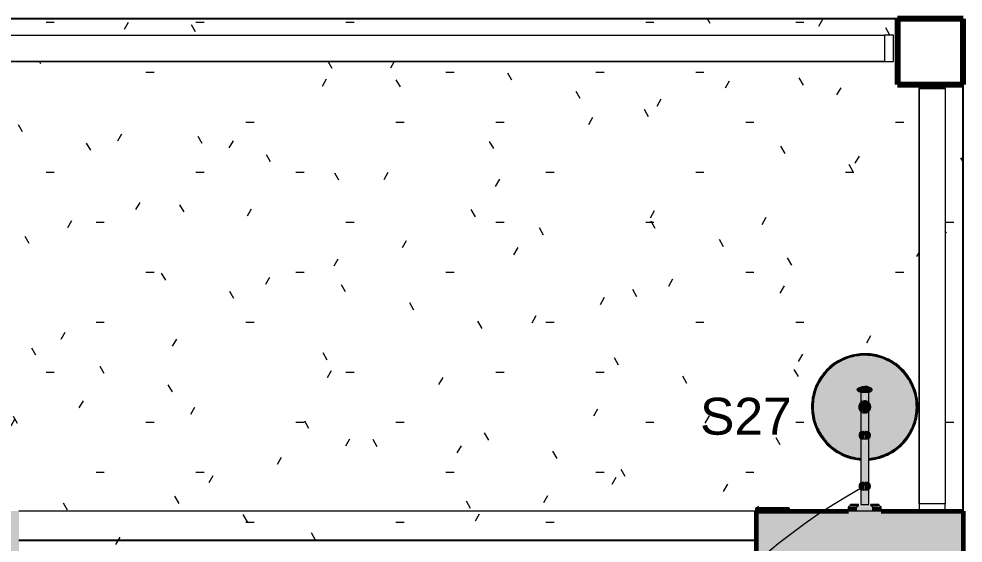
# Model space of a CAD drawing. Header units: millimetres. Extents: x -49742 to -28323, y -43447 to -3800.
# Drawn here: x -31907 to -29028, y -5397 to -3800 of the extents above; entities that cross this region are included whole.
import ezdxf

# ---------------------------------------------------------------- set-up
doc = ezdxf.new("R2010")
doc.units = ezdxf.units.MM
for name, color, linetype, lineweight in [('A-AREA', 32, 'Continuous', 9), ('A-DETL-THIN', 151, 'Continuous', 9), ('A-DOOR', 31, 'Continuous', 9), ('A-FLOR', 192, 'Continuous', 25), ('A-FLOR-PATT', 8, 'Continuous', 25), ('A-WALL', 113, 'Continuous', 25), ('A-WALL-PATT', 111, 'Continuous', 25), ('Balaústres', 7, 'Continuous', 9), ('Corrimãos superiores', 7, 'Continuous', 9), ('E-LITE-EQPM', 33, 'Continuous', 9), ('G-ANNO-TEXT', 231, 'Continuous', 9), ('S-COLS', 52, 'Continuous', 25)]:
    doc.layers.add(name, color=color, linetype=linetype, lineweight=lineweight)
doc.styles.add('Arial_1', font='arial.ttf', dxfattribs={"height": 112.5})

# ---------------------------------------------------------------- blocks, each defined once
blk = doc.blocks.new('Guarda-corpo - 8x8cm-V7-PONTOS ELÉTRICOS MEZANINO')
at = {"layer": 'Balaústres'}
for p, q in [((-40, -12.5), (-40, -40)), ((40, -40), (40, -12.5)), ((-40, -40), (40, -40))]:
    blk.add_line(p, q, dxfattribs=at)
blk = doc.blocks.new('Guarda-corpo - Guarda-corpo-3921231-PONTOS ELÉTRICOS MEZANINO')
at = {"rotation": 89.99999999999982}
blk.add_blockref('Guarda-corpo - 8x8cm-V7-PONTOS ELÉTRICOS MEZANINO', (-2637.1, -3889.7), dxfattribs=at)
blk = doc.blocks.new('Tipo de corrimão superior - Corrimão superior_Interno_-3921427-PONTOS ELÉTRICOS MEZANINO')
at = {"layer": 'Corrimãos superiores'}
for p, q in [((-7019.6, -3849.7), (-2624.6, -3849.7)), ((-2624.6, -3849.7), (-2624.6, -3929.7)), ((-2624.6, -3929.7), (-7019.6, -3929.7))]:
    blk.add_line(p, q, dxfattribs=at)
blk = doc.blocks.new('Tipo de corrimão superior - Corrimão superior_Interno_-V8-PONTOS ELÉTRICOS MEZANINO')
at = {"layer": 'Corrimãos superiores'}
for p, q in [((-7019.6, -3849.7), (-2624.6, -3849.7)), ((-2624.6, -3849.7), (-2624.6, -3929.7)), ((-7019.6, -3929.7), (-2624.6, -3929.7))]:
    blk.add_line(p, q, dxfattribs=at)
blk = doc.blocks.new('Porta inclinada - Porta inclinada Larissa-3958697-PONTOS ELÉTRICOS MEZANINO')
at = {"layer": 'A-DOOR', "lineweight": 25}
for p, q in [((1799, 100), (1899, 100)), ((1799, -60), (1799, 100)), ((1899, 100), (1899, 90))]:
    blk.add_line(p, q, dxfattribs=at)
blk = doc.blocks.new('Pilar de Concreto - 20x20 cm-4229753-PONTOS ELÉTRICOS MEZANINO')
at = {"layer": 'S-COLS', "lineweight": 80}
for p, q in [((100, 100), (-100, 100)), ((-100, 100), (-100, -100)), ((100, -100), (100, 100)), ((-100, -100), (100, -100))]:
    blk.add_line(p, q, dxfattribs=at)
blk = doc.blocks.new('Guarda-corpo - 8x8cm-V13-PONTOS ELÉTRICOS MEZANINO')
at = {"layer": 'Balaústres'}
for p, q in [((-40, 24.9), (-40, 12.5)), ((40, 12.5), (40, 24.9))]:
    blk.add_line(p, q, dxfattribs=at)
blk = doc.blocks.new('Guarda-corpo - 8x8cm-V14-PONTOS ELÉTRICOS MEZANINO')
at = {"layer": 'Balaústres'}
for p, q in [((-40, -12.5), (-40, -35.1)), ((40, -35.1), (40, -12.5))]:
    blk.add_line(p, q, dxfattribs=at)
blk = doc.blocks.new('Guarda-corpo - Guarda-corpo-4630530-PONTOS ELÉTRICOS MEZANINO')
for name, p in [('Guarda-corpo - 8x8cm-V13-PONTOS ELÉTRICOS MEZANINO', (-2479, -4024.5)), ('Guarda-corpo - 8x8cm-V14-PONTOS ELÉTRICOS MEZANINO', (-2479, -5264.5))]:
    blk.add_blockref(name, p)
blk = doc.blocks.new('Tipo de corrimão superior - Corrimão superior_Interno_-4630711-PONTOS ELÉTRICOS MEZANINO')
at = {"layer": 'Corrimãos superiores'}
for p, q in [((-2519, -4012), (-2439, -4012)), ((-2519, -5277), (-2519, -4012)), ((-2439, -4012), (-2439, -5277)), ((-2439, -5277), (-2519, -5277))]:
    blk.add_line(p, q, dxfattribs=at)
blk = doc.blocks.new('Tipo de corrimão superior - Corrimão superior_Interno_-V15-PONTOS ELÉTRICOS MEZANINO')
at = {"layer": 'Corrimãos superiores'}
for p, q in [((-2439, -4012), (-2519, -4012)), ((-2519, -4012), (-2519, -5277)), ((-2439, -4012), (-2439, -5277)), ((-2439, -5277), (-2519, -5277))]:
    blk.add_line(p, q, dxfattribs=at)
blk = doc.blocks.new('Arandela Delta - Ligado-4914615-PONTOS ELÉTRICOS MEZANINO')
at = {"layer": 'E-LITE-EQPM'}
for points in [[(-34.8, 0), (-50, 0), (-50, -12.2), (-24.9, -12.2), (-25.8, 0), (-32.3, 0)], [(-24.9, 0), (-24.9, -12.2), (24.9, -12.2), (24.9, 0), (-15.8, 0)], [(37.5, 0), (24.9, 0), (25.8, -12.2), (50, -12.2), (50, 0), (41.1, 0)], [(-47.2, -12.2), (-50, -12.6), (-44.3, -13)], [(-36.7, -13.5), (-43, -14.4), (-46.3, -14.6), (-44.6, -16.3), (-43.5, -19.1), (-19.3, -18.8), (-20.7, -16.7), (-20.7, -15.8), (-22.6, -14.8), (-23.8, -15.6), (-25.5, -14.1), (-30, -13.5), (-36.6, -13.5)], [(-22.7, -13.5), (-22, -14.2), (-19.9, -16.3), (-18.6, -19.1), (18.9, -19.1), (20.7, -15.2), (22.2, -13.5), (-15.8, -13.5)], [(18.7, -12.2), (22.2, -12.9), (22.2, -12.4)], [(32, -13.5), (25, -14.3), (23.8, -15.6), (21.7, -15.2), (20.7, -16.7), (20.9, -17.1), (19.9, -19.1), (43.5, -19.1), (44.6, -16.3), (45.5, -14.4), (47.8, -13.8), (35.3, -13.5)], [(47.2, -12.2), (44.3, -13), (50, -12.6)], [(-0.8, -64.8), (-11.9, -65.9), (-15, -71.8), (-15.7, -76.1), (-13.7, -83.3), (-11.8, -86), (-2.3, -87.2), (0, -86.5), (-0.7, -64.8)], [(0.8, -64.8), (0, -65.2), (0, -86.5), (1.2, -87.2), (11.8, -86), (15, -80.2), (15.7, -76), (13.7, -68.7), (11.9, -65.9), (2.3, -64.8)], [(-12.2, -156.1), (-26.2, -157.8), (-41.4, -160.9), (-63.3, -168.5), (-72.8, -173.1), (-88.7, -181.9), (-96.7, -187.7), (-116.6, -205.3), (-132.9, -224.9), (-143.6, -242.7), (-151.8, -261), (-157.4, -279.4), (-161.3, -302.7), (-162.2, -317.5), (-160.6, -339.8), (-156.9, -357.7), (-147.1, -385.6), (-143.5, -392.7), (-134.3, -408.1), (-124.5, -421.2), (-114.2, -432.2), (-99.1, -445.3), (-90.1, -452.1), (-64.9, -465.9), (-43.5, -473.4), (-34.8, -475.9), (-15.8, -478.8), (0, -479.7), (0, -476.9), (-24.3, -474.2), (-47.2, -469), (-82.1, -453.7), (-114.1, -428.5), (-138.4, -396.3), (-154.3, -356.4), (-159.4, -317.5), (-152.7, -273.3), (-136, -235.2), (-109.5, -202), (-100, -194.6), (-75.5, -177.8), (-41.1, -163.5), (-15.8, -159.8), (-12.2, -159.4), (-12.2, -156.3)], [(-12.2, -159.4), (-34.8, -162.4), (-43.5, -164.5), (-79.8, -179.6), (-114.1, -206.7), (-138, -237.8), (-154.4, -279.4), (-159.2, -320.7), (-158.8, -326.5), (-152.1, -363.2), (-136, -400.1), (-124.5, -415.2), (-109.6, -432.9), (-100, -440.5), (-75.1, -457.4), (-38.6, -471.8), (0, -476.9), (0, -471.8), (-43.5, -465.5), (-85.7, -445.3), (-116.6, -418.5), (-140.3, -381.6), (-152.7, -339.5), (-152.7, -295.5), (-140.3, -253.4), (-116.6, -216.5), (-83.4, -187.7), (-41.1, -169.1), (-12.2, -165), (-12.2, -159.5)], [(-12.2, -165), (-43.5, -169.5), (-83.4, -187.7), (-116.6, -216.5), (-140.3, -253.4), (-152.7, -295.5), (-152.6, -339.8), (-140.3, -381.6), (-116.6, -418.5), (-83.4, -447.3), (-43.5, -465.5), (0, -471.8), (0, -379.9), (-15, -377.1), (-19.9, -374.1), (-22.2, -367.9), (-19.4, -364.9), (-12.2, -361.6), (-13, -329.8), (-16.2, -325.4), (-17.8, -320.5), (-18.2, -317.2), (-16.6, -310.5), (-14.2, -306.6), (-12.2, -304.7), (-12.2, -240.4), (-15, -235.3), (-15.4, -228.9), (-14.2, -225), (-12.2, -220.6), (-12.2, -167.5)], [(12.2, -156), (12.7, -159.5), (33.3, -162.2), (44.7, -165), (80.6, -180.2), (114, -206.5), (138.4, -238.7), (153.9, -276.3), (159.4, -317.5), (152.7, -361.7), (135.9, -400.1), (120.8, -419.7), (109.6, -432.9), (100, -440.5), (74.3, -457.8), (39.3, -471.8), (18.5, -474.9), (0, -476.9), (0, -479.7), (26.2, -477.2), (41.3, -474.1), (65.6, -465.5), (83.4, -456), (96.5, -447.5), (118.1, -428.5), (120.9, -425.5), (132.8, -410.2), (143.2, -393.2), (152.1, -373.1), (157.4, -355.9), (161.3, -331.9), (162.2, -317.5), (160.9, -296.7), (155.8, -273.9), (148.7, -253.4), (144.2, -243.5), (135.4, -228.5), (125.9, -215.5), (114, -202.7), (98.1, -188.9), (88.5, -181.9), (63.3, -168.5), (46.9, -162.7), (36.5, -159.4), (18.2, -156.4)], [(12.2, -159.4), (12.2, -165), (43.5, -169.5), (83.4, -187.7), (117.1, -217.2), (140.3, -253.4), (152.7, -295.5), (152.6, -339.8), (140.3, -381.6), (116.6, -418.5), (83.4, -447.3), (41.1, -465.9), (0, -471.8), (0, -476.9), (39.3, -471.8), (43.5, -470.5), (80.3, -455.1), (113.9, -428.7), (138.4, -396.2), (154.3, -355.9), (159.4, -317.5), (152.7, -272.7), (148.1, -261.4), (135.8, -234.9), (109.6, -202.1), (100, -194.6), (77.5, -178.6), (41.1, -163.5), (18.5, -160.1), (12.7, -159.5)], [(12.2, -165), (12.2, -221.5), (15, -226.8), (15.4, -233.1), (14.2, -236.9), (12.2, -241.4), (13, -305.2), (16.2, -309.6), (17.8, -314.5), (15.3, -326.7), (12.2, -332.2), (12.8, -361.8), (20.2, -365.8), (22.2, -367.9), (21.8, -370.5), (18.3, -375.7), (9.4, -378.7), (0, -379.9), (0, -471.8), (43.5, -465.5), (85.7, -445.3), (117.1, -417.8), (140.3, -381.6), (152.7, -339.5), (152.7, -295.5), (140.3, -253.4), (116.6, -216.5), (83.4, -187.7), (41.1, -169.1), (18.5, -165.9)], [(-0.8, -219.8), (-11.9, -220.9), (-15, -226.8), (-15.8, -231), (-13.7, -238.3), (-11.8, -241), (-2.3, -242.2), (0, -241.5), (-0.7, -219.8)], [(0.8, -219.8), (0, -220.2), (0, -241.5), (1.2, -242.2), (11.8, -241), (15.2, -234.3), (15.7, -231), (13.7, -223.7), (11.9, -220.9), (2.3, -219.8)], [(0, -300.2), (-12.3, -305.2), (-17.3, -317.5), (-12.3, -329.8), (0, -334.8), (0, -303.7)], [(0, -300.2), (0, -334.8), (12.7, -328.8), (17.3, -317.5), (12.3, -305.2), (3.2, -301.5)], [(12.2, -361.6), (0, -361.6), (0, -379.9), (15, -377.1), (19.8, -374.4), (22.2, -367.9), (17.4, -363.9), (12.8, -361.8)]]:
    blk.add_hatch(color=133, dxfattribs=at).paths.add_polyline_path(points)
h = blk.add_hatch(color=133, dxfattribs=at)
h.paths.add_polyline_path([(-8.6, -20), (-12.2, -20), (-11.7, -65.9), (-2.6, -64.8), (0, -64.8), (0, -20)])
h.paths.add_polyline_path([(-12.2, -85.4), (-11.9, -220.9), (-2.6, -219.8), (0, -219.8), (0, -86.5), (-2.6, -87.1), (-11.8, -86), (-12.2, -85.5)])
h.paths.add_polyline_path([(-12.2, -240.4), (-11.9, -304.7), (-9.3, -302.1), (-5, -300.2), (0, -299.3), (0, -241.5), (-2.6, -242.1), (-11.8, -241), (-12.2, -240.5)])
h.paths.add_polyline_path([(-12.2, -330.6), (-12.2, -361.6), (0, -361.6), (-0.7, -335.6), (-6.3, -334.4), (-12.2, -330.6)])
h = blk.add_hatch(color=133, dxfattribs=at)
h.paths.add_polyline_path([(8.6, -20), (0, -20), (0.8, -64.8), (11.9, -65.9), (12.2, -65.3), (12.2, -20)])
h.paths.add_polyline_path([(12.2, -85.3), (11.8, -86), (2.9, -87.1), (0, -87.1), (0.8, -219.8), (11.9, -220.9), (12.2, -220.3), (12.2, -85.9)])
h.paths.add_polyline_path([(12.2, -240.3), (11, -241.2), (2.9, -242.1), (0, -242.1), (0, -299.3), (7.1, -301), (12.2, -302.8), (12.2, -240.9)])
h.paths.add_polyline_path([(12.2, -330.7), (8.6, -333.2), (3.2, -335.2), (0, -335.7), (0, -361.6), (12.2, -361.6), (12.2, -331.1)])
h = blk.add_hatch(color=133, dxfattribs=at)
h.paths.add_polyline_path([(-12.3, -305.2), (-14.2, -306.6), (-17.7, -313.5), (-17.3, -316.1), (-14.8, -311.4), (-13.5, -308.3)])
h.paths.add_polyline_path([(0, -299.3), (-6.3, -300.6), (-10.6, -302.8), (-10.9, -304.7), (0, -300.2)])
h.paths.add_polyline_path([(-17.3, -317.5), (-17.3, -322.3), (-14, -328.7), (-9.1, -333), (-5.5, -334.8), (0, -334.8), (-12.6, -328.9), (-16.2, -320.4)])
h = blk.add_hatch(color=133, dxfattribs=at)
h.paths.add_polyline_path([(0, -299.3), (0, -300.2), (12.7, -306.2), (17.3, -317.5), (17.3, -312.7), (14, -306.3), (9.1, -302), (3.2, -299.8)])
h.paths.add_polyline_path([(17.3, -317.5), (12.7, -329.7), (13.8, -328.9), (17.2, -322.5), (18.2, -317.8)])
h.paths.add_polyline_path([(13.4, -329.6), (0, -334.8), (0, -335.7), (5.9, -334.6), (12.7, -330.3), (13.2, -329.8)])
h = blk.add_hatch(color=133, dxfattribs=at)
h.paths.add_polyline_path([(-9.5, -361.6), (-12.8, -362.2), (-20.6, -366.2), (-22.2, -367.9), (-22.3, -369.5), (-19.9, -374.1), (-18.9, -375.5), (-9.4, -378.7), (0, -379.9), (0, -361.6), (-8.6, -361.6)])
h.paths.add_polyline_path([(-19.4, -364.9), (-19.8, -366.2), (-19.4, -364.9)])
for p, q in [((-50, 0), (-24.9, 0)), ((-50, 0), (-50, -12.2)), ((-24.9, 0), (24.9, 0)), ((-24.9, 0), (-24.9, -12.2)), ((-12.2, -20), (-12.2, -304.7)), ((0, -20), (-12.2, -20)), ((12.2, -20), (0, -20)), ((12.2, -304.4), (12.2, -20)), ((24.9, 0), (50, 0)), ((24.9, 0), (24.9, -12.2)), ((50, 0), (50, -12.2)), ((2.9, -64.8), (3.2, -64.8)), ((-1, -87.2), (-2.9, -87.2)), ((41.2, -163.6), (41.1, -163.5)), ((2.9, -219.8), (3.2, -219.8)), ((-1, -242.2), (-2.9, -242.2)), ((-12.2, -331.1), (-12.2, -361.6)), ((12.2, -361.6), (12.2, -331.1)), ((-12.2, -361.6), (0, -361.6)), ((0, -361.6), (12.2, -361.6)), ((41.1, -471.5), (41.2, -471.4))]:
    blk.add_line(p, q, dxfattribs=at)
at = {"layer": 'E-LITE-EQPM', "flags": 128}
for points in [[(-42.5, -20), (-41.2, -20), (-40, -20), (-38.8, -20), (-37.5, -20), (-36.3, -20), (-35.2, -20), (-34, -20), (-32.9, -20), (-31.8, -20), (-30.7, -20), (-29.7, -20), (-28.7, -20), (-27.7, -20), (-26.8, -20), (-25.9, -20), (-25, -20), (-24.2, -20), (-23.4, -20), (-22.7, -20), (-22, -20), (-21.4, -20), (-20.8, -20), (-20.2, -20), (-19.7, -20), (-19.3, -20), (-18.8, -20), (-18.5, -20), (-18.2, -20), (-18.1, -20)], [(-18.1, -20), (-18.4, -20), (-18.8, -20), (-19.1, -20), (-19.6, -20), (-20.1, -20), (-20.6, -20), (-21.2, -20), (-21.9, -20), (-22.5, -20), (-23.3, -20), (-24, -20), (-24.8, -20), (-25.7, -20), (-26.6, -20), (-27.5, -20), (-28.5, -20), (-29.5, -20), (-30.5, -20), (-31.5, -20), (-32.6, -20), (-33.7, -20), (-34.9, -20), (-36.1, -20), (-37.2, -20), (-38.5, -20), (-39.7, -20), (-40.9, -20), (-42.2, -20), (-42.5, -20)], [(18.1, -20), (18.4, -20), (18.8, -20), (19.1, -20), (19.6, -20), (20.1, -20), (20.6, -20), (21.2, -20), (21.9, -20), (22.5, -20), (23.3, -20), (24, -20), (24.8, -20), (25.7, -20), (26.6, -20), (27.5, -20), (28.5, -20), (29.5, -20), (30.5, -20), (31.5, -20), (32.6, -20), (33.7, -20), (34.9, -20), (36.1, -20), (37.2, -20), (38.5, -20), (39.7, -20), (40.9, -20), (42.2, -20), (42.5, -20)], [(42.5, -20), (41.2, -20), (40, -20), (38.8, -20), (37.5, -20), (36.3, -20), (35.2, -20), (34, -20), (32.9, -20), (31.8, -20), (30.7, -20), (29.7, -20), (28.7, -20), (27.7, -20), (26.8, -20), (25.9, -20), (25, -20), (24.2, -20), (23.4, -20), (22.7, -20), (22, -20), (21.4, -20), (20.8, -20), (20.2, -20), (19.7, -20), (19.3, -20), (18.8, -20), (18.5, -20), (18.2, -20), (18.1, -20)], [(-13.5, -85.1), (-13.9, -84.5), (-14.2, -83.9), (-14.5, -83.3), (-14.8, -82.7), (-15.1, -82.1), (-15.3, -81.5), (-15.5, -80.8), (-15.7, -80.2), (-15.9, -79.5), (-16, -78.8), (-16.1, -78.2), (-16.2, -77.5), (-16.2, -76.8), (-16.2, -76.1), (-16.2, -75.4), (-16.2, -74.8), (-16.1, -74.1), (-16.1, -73.4), (-15.9, -72.7), (-15.8, -72.1), (-15.6, -71.4), (-15.4, -70.8), (-15.2, -70.1), (-15, -69.5), (-14.7, -68.9), (-14.4, -68.2), (-14.1, -67.6), (-13.8, -67.1), (-13.6, -66.8)], [(0, -64.7), (-4.7, -64.9), (-8.8, -65.3), (-11.9, -65.9), (-13.5, -66.7), (-13.5, -67.5)], [(13.5, -67.5), (13.5, -66.7), (11.9, -65.9), (8.8, -65.3), (4.7, -64.9), (0, -64.7)], [(13.6, -66.8), (14, -67.4), (14.3, -68), (14.6, -68.6), (14.9, -69.3), (15.1, -69.9), (15.4, -70.5), (15.6, -71.2), (15.7, -71.8), (15.9, -72.5), (16, -73.2), (16.1, -73.8), (16.2, -74.5), (16.2, -75.2), (16.2, -75.9), (16.2, -76.6), (16.2, -77.2), (16.1, -77.9), (16, -78.6), (15.9, -79.3), (15.8, -79.9), (15.6, -80.6), (15.4, -81.2), (15.2, -81.9), (14.9, -82.5), (14.6, -83.1), (14.3, -83.7), (14, -84.3), (13.7, -84.9), (13.5, -85.1)], [(3.2, -87.1), (2.9, -87.2), (1, -87.2)], [(-13, -155.8), (-19.4, -156.4), (-25.8, -157.3), (-32.2, -158.5), (-38.6, -159.9), (-44.8, -161.6), (-51, -163.5), (-57.2, -165.7), (-63.2, -168.1), (-69.1, -170.7), (-74.9, -173.6), (-80.6, -176.7), (-86.2, -180), (-91.6, -183.6), (-96.9, -187.4), (-102, -191.4), (-107, -195.5), (-111.8, -199.9), (-116.4, -204.5), (-120.8, -209.2), (-125, -214.1), (-129.1, -219.2), (-132.9, -224.5), (-136.5, -229.8), (-139.9, -235.4), (-143.1, -241), (-146, -246.8), (-148.7, -252.7), (-151.2, -258.7), (-153.4, -264.8), (-155.4, -271), (-157.2, -277.2), (-158.6, -283.6), (-159.9, -289.9), (-160.8, -296.3), (-161.6, -302.8), (-162, -309.3), (-162.2, -315.7), (-162.2, -322.2), (-161.8, -328.7), (-161.3, -335.2), (-160.4, -341.6), (-159.3, -348), (-158, -354.4), (-156.4, -360.6), (-154.5, -366.9), (-152.4, -373), (-150.1, -379.1), (-147.5, -385), (-144.7, -390.9), (-141.7, -396.6), (-138.4, -402.2), (-134.9, -407.7), (-131.2, -413), (-127.2, -418.1), (-123.1, -423.2), (-118.8, -428), (-114.3, -432.7), (-109.6, -437.1), (-104.7, -441.4), (-99.7, -445.5), (-94.5, -449.4), (-89.1, -453.1), (-83.6, -456.5), (-78, -459.7), (-72.3, -462.8), (-66.4, -465.5), (-60.4, -468.1), (-54.3, -470.4), (-48.2, -472.4), (-42, -474.2), (-35.7, -475.8), (-29.3, -477.1), (-22.9, -478.1), (-16.5, -478.9), (-10, -479.4), (-3.5, -479.7), (0, -479.7)], [(-12.7, -158.6), (-19.1, -159.3), (-25.4, -160.2), (-31.7, -161.3), (-37.9, -162.7), (-44, -164.3), (-50.1, -166.2), (-56.1, -168.3), (-62.1, -170.7), (-67.9, -173.3), (-73.6, -176.1), (-79.2, -179.2), (-84.7, -182.5), (-90, -186), (-95.2, -189.7), (-100.2, -193.6), (-105.1, -197.7), (-109.8, -202), (-114.3, -206.5), (-118.7, -211.1), (-122.8, -216), (-126.8, -220.9), (-130.6, -226.1), (-134.1, -231.4), (-137.4, -236.8), (-140.6, -242.4), (-143.5, -248.1), (-146.1, -253.9), (-148.5, -259.7), (-150.7, -265.7), (-152.7, -271.8), (-154.4, -277.9), (-155.8, -284.2), (-157.1, -290.4), (-158, -296.7), (-158.7, -303), (-159.2, -309.4), (-159.4, -315.8), (-159.3, -322.2), (-159, -328.5), (-158.4, -334.9), (-157.6, -341.2), (-156.5, -347.5), (-155.2, -353.7), (-153.6, -359.9), (-151.8, -366), (-149.8, -372), (-147.5, -378), (-144.9, -383.8), (-142.2, -389.6), (-139.2, -395.2), (-135.9, -400.7), (-132.5, -406.1), (-128.9, -411.3), (-125, -416.4), (-120.9, -421.3), (-116.7, -426), (-112.3, -430.6), (-107.7, -435), (-102.9, -439.2), (-97.9, -443.3), (-92.8, -447.1), (-87.6, -450.7), (-82.2, -454.1), (-76.6, -457.2), (-71, -460.2), (-65.2, -462.9), (-59.4, -465.4), (-53.4, -467.7), (-47.3, -469.7), (-41.2, -471.5), (-35, -473), (-28.8, -474.3), (-22.5, -475.3), (-16.2, -476.1), (-9.8, -476.6), (-3.4, -476.8), (0, -476.9)], [(-12.6, -160.6), (-18.8, -161.3), (-25.1, -162.1), (-31.3, -163.3), (-37.4, -164.6), (-43.5, -166.3), (-49.5, -168.1), (-55.4, -170.2), (-61.3, -172.5), (-67, -175.1), (-72.7, -177.9), (-78.2, -180.9), (-83.6, -184.2), (-88.9, -187.6), (-94, -191.3), (-99, -195.1), (-103.8, -199.2), (-108.4, -203.4), (-112.9, -207.9), (-117.2, -212.5), (-121.3, -217.2), (-125.2, -222.2), (-128.9, -227.2), (-132.4, -232.5), (-135.7, -237.8), (-138.8, -243.3), (-141.7, -248.9), (-144.3, -254.7), (-146.7, -260.5), (-148.8, -266.4), (-150.8, -272.4), (-152.5, -278.4), (-153.9, -284.6), (-155.1, -290.8), (-156, -297), (-156.7, -303.2), (-157.2, -309.5), (-157.4, -315.8), (-157.3, -322.1), (-157, -328.4), (-156.4, -334.7), (-155.6, -340.9), (-154.6, -347.1), (-153.3, -353.3), (-151.7, -359.4), (-149.9, -365.4), (-147.9, -371.3), (-145.6, -377.2), (-143.1, -383), (-140.4, -388.7), (-137.4, -394.2), (-134.2, -399.7), (-130.8, -405), (-127.2, -410.1), (-123.4, -415.1), (-119.4, -420), (-115.2, -424.7), (-110.9, -429.2), (-106.3, -433.5), (-101.6, -437.7), (-96.7, -441.7), (-91.6, -445.4), (-86.5, -449), (-81.1, -452.4), (-75.7, -455.5), (-70.1, -458.4), (-64.4, -461.1), (-58.6, -463.6), (-52.7, -465.8), (-46.7, -467.8), (-40.7, -469.5), (-34.6, -471), (-28.4, -472.3), (-22.2, -473.3), (-16, -474.1), (-9.7, -474.6), (-3.4, -474.8), (0, -474.9)], [(0, -479.7), (6.5, -479.6), (13, -479.2), (19.4, -478.6), (25.8, -477.7), (32.2, -476.5), (38.6, -475.1), (44.8, -473.4), (51, -471.5), (57.2, -469.3), (63.2, -466.9), (69.1, -464.3), (74.9, -461.4), (80.6, -458.3), (86.2, -455), (91.6, -451.4), (96.9, -447.6), (102, -443.6), (107, -439.5), (111.8, -435.1), (116.4, -430.5), (120.8, -425.8), (125, -420.9), (129.1, -415.8), (132.9, -410.5), (136.5, -405.2), (139.9, -399.6), (143.1, -394), (146, -388.2), (148.7, -382.3), (151.2, -376.3), (153.4, -370.2), (155.4, -364), (157.2, -357.8), (158.6, -351.4), (159.9, -345.1), (160.8, -338.7), (161.6, -332.2), (162, -325.7), (162.2, -319.3), (162.2, -312.8), (161.8, -306.3), (161.3, -299.8), (160.4, -293.4), (159.3, -287), (158, -280.6), (156.4, -274.4), (154.5, -268.1), (152.4, -262), (150.1, -255.9), (147.5, -250), (144.7, -244.1), (141.7, -238.4), (138.4, -232.8), (134.9, -227.3), (131.2, -222), (127.2, -216.9), (123.1, -211.8), (118.8, -207), (114.3, -202.3), (109.6, -197.9), (104.7, -193.6), (99.7, -189.5), (94.5, -185.6), (89.1, -181.9), (83.6, -178.5), (78, -175.3), (72.3, -172.2), (66.4, -169.5), (60.4, -166.9), (54.3, -164.6), (48.2, -162.6), (42, -160.8), (35.7, -159.2), (29.3, -157.9), (22.9, -156.9), (16.5, -156.1), (12.2, -155.8)], [(0, -476.9), (6.4, -476.7), (12.7, -476.4), (19.1, -475.7), (25.4, -474.8), (31.7, -473.7), (37.9, -472.3), (44, -470.7), (50.1, -468.8), (56.1, -466.7), (62.1, -464.3), (67.9, -461.7), (73.6, -458.9), (79.2, -455.8), (84.7, -452.5), (90, -449), (95.2, -445.3), (100.2, -441.4), (105.1, -437.3), (109.8, -433), (114.3, -428.5), (118.7, -423.9), (122.8, -419), (126.8, -414.1), (130.6, -408.9), (134.1, -403.6), (137.4, -398.2), (140.6, -392.6), (143.5, -386.9), (146.1, -381.1), (148.5, -375.3), (150.7, -369.3), (152.7, -363.2), (154.4, -357.1), (155.8, -350.8), (157.1, -344.6), (158, -338.3), (158.7, -332), (159.2, -325.6), (159.4, -319.2), (159.3, -312.8), (159, -306.5), (158.4, -300.1), (157.6, -293.8), (156.5, -287.5), (155.2, -281.3), (153.6, -275.1), (151.8, -269), (149.8, -263), (147.5, -257), (144.9, -251.2), (142.2, -245.4), (139.2, -239.8), (135.9, -234.3), (132.5, -228.9), (128.9, -223.7), (125, -218.6), (120.9, -213.7), (116.7, -209), (112.3, -204.4), (107.7, -200), (102.9, -195.8), (97.9, -191.7), (92.8, -187.9), (87.6, -184.3), (82.2, -180.9), (76.6, -177.8), (71, -174.8), (65.2, -172.1), (59.4, -169.6), (53.4, -167.3), (47.3, -165.3), (41.2, -163.5), (35, -162), (28.8, -160.7), (22.5, -159.7), (16.2, -158.9), (12.2, -158.6)], [(0, -474.9), (6.3, -474.8), (12.6, -474.4), (18.8, -473.7), (25.1, -472.9), (31.3, -471.7), (37.4, -470.4), (43.5, -468.7), (49.5, -466.9), (55.4, -464.8), (61.3, -462.5), (67, -459.9), (72.7, -457.1), (78.2, -454.1), (83.6, -450.8), (88.9, -447.4), (94, -443.7), (99, -439.9), (103.8, -435.8), (108.4, -431.6), (112.9, -427.1), (117.2, -422.5), (121.3, -417.8), (125.2, -412.8), (128.9, -407.8), (132.4, -402.5), (135.7, -397.2), (138.8, -391.7), (141.7, -386.1), (144.3, -380.3), (146.7, -374.5), (148.8, -368.6), (150.8, -362.6), (152.5, -356.6), (153.9, -350.4), (155.1, -344.2), (156, -338), (156.7, -331.8), (157.2, -325.5), (157.4, -319.2), (157.3, -312.9), (157, -306.6), (156.4, -300.3), (155.6, -294.1), (154.6, -287.9), (153.3, -281.7), (151.7, -275.6), (149.9, -269.6), (147.9, -263.7), (145.6, -257.8), (143.1, -252), (140.4, -246.3), (137.4, -240.8), (134.2, -235.3), (130.8, -230), (127.2, -224.9), (123.4, -219.9), (119.4, -215), (115.2, -210.3), (110.9, -205.8), (106.3, -201.5), (101.6, -197.3), (96.7, -193.3), (91.6, -189.6), (86.5, -186), (81.1, -182.6), (75.7, -179.5), (70.1, -176.6), (64.4, -173.9), (58.6, -171.4), (52.7, -169.2), (46.7, -167.2), (40.7, -165.5), (34.6, -164), (28.4, -162.7), (22.2, -161.7), (16, -160.9), (12.2, -160.6)], [(-13.5, -240.1), (-13.9, -239.5), (-14.2, -238.9), (-14.5, -238.3), (-14.8, -237.7), (-15.1, -237.1), (-15.3, -236.5), (-15.5, -235.8), (-15.7, -235.2), (-15.9, -234.5), (-16, -233.8), (-16.1, -233.2), (-16.2, -232.5), (-16.2, -231.8), (-16.2, -231.1), (-16.2, -230.4), (-16.2, -229.8), (-16.1, -229.1), (-16.1, -228.4), (-15.9, -227.7), (-15.8, -227.1), (-15.6, -226.4), (-15.4, -225.8), (-15.2, -225.1), (-15, -224.5), (-14.7, -223.9), (-14.4, -223.2), (-14.1, -222.6), (-13.8, -222.1), (-13.6, -221.8)], [(0, -219.7), (-4.7, -219.9), (-8.8, -220.3), (-11.9, -220.9), (-13.5, -221.7), (-13.5, -222.5)], [(13.5, -222.5), (13.5, -221.7), (11.9, -220.9), (8.8, -220.3), (4.7, -219.9), (0, -219.7)], [(13.6, -221.8), (14, -222.4), (14.3, -223), (14.6, -223.6), (14.9, -224.3), (15.1, -224.9), (15.4, -225.5), (15.6, -226.2), (15.7, -226.8), (15.9, -227.5), (16, -228.2), (16.1, -228.8), (16.2, -229.5), (16.2, -230.2), (16.2, -230.9), (16.2, -231.6), (16.2, -232.2), (16.1, -232.9), (16, -233.6), (15.9, -234.3), (15.8, -234.9), (15.6, -235.6), (15.4, -236.2), (15.2, -236.9), (14.9, -237.5), (14.6, -238.1), (14.3, -238.7), (14, -239.3), (13.7, -239.9), (13.5, -240.1)], [(3.2, -242.1), (2.9, -242.2), (1, -242.2)], [(0, -299.3), (-0.7, -299.3), (-1.5, -299.4), (-2.2, -299.4), (-2.9, -299.5), (-3.6, -299.7), (-4.3, -299.8), (-5, -300), (-5.7, -300.2), (-6.4, -300.5), (-7.1, -300.7), (-7.8, -301), (-8.4, -301.4), (-9, -301.7), (-9.7, -302.1), (-10.3, -302.5), (-10.9, -302.9), (-11.4, -303.4), (-12, -303.8), (-12.5, -304.3), (-13.1, -304.8), (-13.6, -305.4), (-14, -305.9), (-14.5, -306.5), (-14.9, -307.1), (-15.3, -307.7), (-15.7, -308.3), (-16, -308.9), (-16.4, -309.6), (-16.7, -310.2), (-17, -310.9), (-17.2, -311.6), (-17.4, -312.3), (-17.6, -313), (-17.8, -313.7), (-17.9, -314.4), (-18, -315.1), (-18.1, -315.9), (-18.2, -316.6), (-18.2, -317.3), (-18.2, -318), (-18.2, -318.8), (-18.1, -319.5), (-18, -320.2), (-17.9, -320.9), (-17.7, -321.6), (-17.5, -322.3), (-17.3, -323), (-17.1, -323.7), (-16.8, -324.4), (-16.5, -325.1), (-16.2, -325.7), (-15.9, -326.4), (-15.5, -327), (-15.1, -327.6), (-14.7, -328.2), (-14.3, -328.8), (-13.8, -329.4), (-13.3, -329.9), (-12.8, -330.4), (-12.3, -330.9), (-11.7, -331.4), (-11.2, -331.9), (-10.6, -332.3), (-10, -332.7), (-9.4, -333.1), (-8.7, -333.5), (-8.1, -333.8), (-7.4, -334.1), (-6.8, -334.4), (-6.1, -334.6), (-5.4, -334.9), (-4.7, -335.1), (-4, -335.3), (-3.3, -335.4), (-2.6, -335.5), (-1.8, -335.6), (-1.1, -335.7), (-0.4, -335.7), (0, -335.7)], [(0, -335.7), (0.7, -335.7), (1.5, -335.6), (2.2, -335.6), (2.9, -335.5), (3.6, -335.3), (4.3, -335.2), (5, -335), (5.7, -334.8), (6.4, -334.5), (7.1, -334.3), (7.8, -334), (8.4, -333.6), (9, -333.3), (9.7, -332.9), (10.3, -332.5), (10.9, -332.1), (11.4, -331.6), (12, -331.2), (12.5, -330.7), (13.1, -330.2), (13.6, -329.6), (14, -329.1), (14.5, -328.5), (14.9, -327.9), (15.3, -327.3), (15.7, -326.7), (16, -326.1), (16.4, -325.4), (16.7, -324.8), (17, -324.1), (17.2, -323.4), (17.4, -322.7), (17.6, -322), (17.8, -321.3), (17.9, -320.6), (18, -319.9), (18.1, -319.1), (18.2, -318.4), (18.2, -317.7), (18.2, -317), (18.2, -316.2), (18.1, -315.5), (18, -314.8), (17.9, -314.1), (17.7, -313.4), (17.5, -312.7), (17.3, -312), (17.1, -311.3), (16.8, -310.6), (16.5, -309.9), (16.2, -309.3), (15.9, -308.6), (15.5, -308), (15.1, -307.4), (14.7, -306.8), (14.3, -306.2), (13.8, -305.6), (13.3, -305.1), (12.8, -304.6), (12.3, -304.1), (11.7, -303.6), (11.2, -303.1), (10.6, -302.7), (10, -302.3), (9.4, -301.9), (8.7, -301.5), (8.1, -301.2), (7.4, -300.9), (6.8, -300.6), (6.1, -300.4), (5.4, -300.1), (4.7, -299.9), (4, -299.7), (3.3, -299.6), (2.6, -299.5), (1.8, -299.4), (1.1, -299.3), (0.4, -299.3), (0, -299.3)], [(-12.2, -361.6), (-19.1, -364.6), (-20.9, -366.1), (-22.1, -367.7), (-22.4, -368.4), (-22.6, -369.1), (-22.7, -369.7), (-22.7, -370.4), (-22.5, -371.1), (-22, -372.3), (-21.1, -373.6), (-19.8, -374.9), (-17.9, -376.1), (-12.9, -378.2), (-7.1, -379.5), (0, -379.9)], [(12.2, -361.6), (19.1, -364.6), (20.9, -366.1), (22.1, -367.7), (22.4, -368.4), (22.6, -369.1), (22.7, -369.7), (22.7, -370.4), (22.5, -371.1), (22, -372.3), (21.1, -373.6), (19.8, -374.9), (17.9, -376.1), (12.9, -378.2), (7.1, -379.5), (0, -379.9)]]:
    blk.add_lwpolyline(points, dxfattribs=at)
at = {"layer": 'E-LITE-EQPM'}
for start, end in [(113.5868, 125.4929), (54.4748, 66.4132), (139.8817, 155.9068), (24.0428, 40.1183), (158.7293, 172.5), (353.8974, 15), (188.8642, 202.5), (345, 351.0249), (205.2697, 210), (330, 337.5), (234.7451, 246.7166), (293.5868, 305.605), (249.3378, 258.232)]:
    blk.add_arc((0, -317.5), 159.4, start, end, dxfattribs=at)
for points, knots in [([(-50, -12.2), (-50, -12.3), (-50, -12.4), (-50, -12.6), (-49.9, -12.8), (-49.8, -12.9), (-49.7, -13), (-49.6, -13.1), (-49.5, -13.2), (-49.4, -13.3), (-49.3, -13.4), (-49.1, -13.5), (-49, -13.5), (-48.9, -13.5)], [-1, -1, -1, -1, -0.916667, -0.833333, -0.75, -0.666667, -0.583333, -0.5, -0.416667, -0.333333, -0.25, -0.166667, 0, 0, 0, 0]), ([(-50, -12.6), (-49.9, -12.6), (-49.9, -12.8), (-49.8, -12.9), (-49.7, -13), (-49.6, -13.1), (-49.5, -13.2), (-49.4, -13.3), (-49.3, -13.4), (-49.1, -13.5), (-49, -13.5), (-48.9, -13.5)], [0.1666667, 0.1666667, 0.1666667, 0.1666667, 0.25, 0.3333333, 0.4166667, 0.5, 0.5833333, 0.6666667, 0.75, 0.8333333, 1, 1, 1, 1]), ([(-48.9, -13.5), (-48.5, -13.6), (-47.7, -13.8), (-46.8, -14.2), (-46.1, -14.7), (-45.5, -15.2), (-45.1, -15.6), (-44.8, -16), (-44.6, -16.2), (-44.4, -16.6), (-44.1, -17), (-43.8, -17.8), (-43.6, -18.6), (-43.5, -19.1)], [-1, -1, -1, -1, -0.833333, -0.666667, -0.583333, -0.5, -0.416667, -0.375, -0.333333, -0.291667, -0.25, -0.166667, 0, 0, 0, 0]), ([(-43.5, -19.1), (-43.5, -19.2), (-43.4, -19.4), (-43.3, -19.6), (-43.2, -19.7), (-43.1, -19.8), (-42.9, -19.9), (-42.7, -20), (-42.6, -20), (-42.5, -20)], [-1, -1, -1, -1, -0.833333, -0.708333, -0.583333, -0.458333, -0.333333, -0.166667, 0, 0, 0, 0]), ([(-43.5, -19.1), (-43.5, -19.2), (-43.4, -19.4), (-43.3, -19.6), (-43.2, -19.8), (-43, -19.9), (-42.8, -20), (-42.6, -20), (-42.5, -20)], [0, 0, 0, 0, 0.166667, 0.333333, 0.458333, 0.583333, 0.75, 1, 1, 1, 1]), ([(-24.9, -12.2), (-24.9, -12.3), (-24.9, -12.4), (-24.9, -12.6), (-24.8, -12.7), (-24.7, -12.9), (-24.6, -13), (-24.6, -13.1), (-24.4, -13.2), (-24.3, -13.3), (-24.2, -13.4), (-24, -13.5), (-23.9, -13.5), (-23.8, -13.5)], [-1, -1, -1, -1, -0.916667, -0.833333, -0.75, -0.666667, -0.583333, -0.5, -0.416667, -0.333333, -0.25, -0.166667, 0, 0, 0, 0]), ([(-24.9, -12.2), (-24.9, -12.3), (-24.9, -12.4), (-24.9, -12.6), (-24.8, -12.7), (-24.7, -12.9), (-24.6, -13), (-24.6, -13.1), (-24.4, -13.2), (-24.3, -13.3), (-24.2, -13.4), (-24, -13.5), (-23.9, -13.5), (-23.8, -13.5)], [-1, -1, -1, -1, -0.916667, -0.833333, -0.75, -0.666667, -0.583333, -0.5, -0.416667, -0.333333, -0.25, -0.166667, 0, 0, 0, 0]), ([(-23.8, -13.5), (-23.5, -13.6), (-22.7, -13.8), (-21.6, -14.4), (-20.8, -15), (-20.2, -15.7), (-19.7, -16.5), (-19.2, -17.6), (-19, -18.6), (-18.9, -19.1)], [-1, -1, -1, -1, -0.833333, -0.666667, -0.5, -0.416667, -0.333333, -0.166667, 0, 0, 0, 0]), ([(-18.9, -19.1), (-18.9, -19.2), (-18.9, -19.4), (-18.8, -19.6), (-18.7, -19.7), (-18.6, -19.8), (-18.5, -19.9), (-18.3, -20), (-18.2, -20), (-18.1, -20)], [-1, -1, -1, -1, -0.833333, -0.708333, -0.583333, -0.458333, -0.333333, -0.166667, 0, 0, 0, 0]), ([(-18.9, -19.1), (-18.9, -19.3), (-18.9, -19.5), (-18.7, -19.7), (-18.6, -19.8), (-18.5, -19.9), (-18.3, -20), (-18.2, -20), (-18.1, -20)], [-1, -1, -1, -1, -0.75, -0.583333, -0.458333, -0.333333, -0.166667, 0, 0, 0, 0]), ([(18.9, -19.1), (18.9, -19.3), (18.9, -19.5), (18.7, -19.7), (18.6, -19.8), (18.5, -19.9), (18.3, -20), (18.2, -20), (18.1, -20)], [-1, -1, -1, -1, -0.75, -0.583333, -0.458333, -0.333333, -0.166667, 0, 0, 0, 0]), ([(18.9, -19.1), (18.9, -19.2), (18.9, -19.4), (18.8, -19.6), (18.7, -19.7), (18.6, -19.8), (18.5, -19.9), (18.3, -20), (18.2, -20), (18.1, -20)], [-1, -1, -1, -1, -0.833333, -0.708333, -0.583333, -0.458333, -0.333333, -0.166667, 0, 0, 0, 0]), ([(23.8, -13.5), (23.4, -13.6), (22.7, -13.8), (21.8, -14.3), (21.1, -14.8), (20.7, -15.2), (20.2, -15.7), (19.9, -16.3), (19.5, -16.9), (19.2, -17.8), (19, -18.6), (18.9, -19.1)], [-1, -1, -1, -1, -0.833333, -0.666667, -0.583333, -0.5, -0.416667, -0.333333, -0.25, -0.166667, 0, 0, 0, 0]), ([(24.7, -12.9), (24.7, -12.9), (24.6, -13), (24.6, -13.1), (24.4, -13.2), (24.3, -13.3), (24.2, -13.4), (24, -13.5), (23.9, -13.5), (23.8, -13.5)], [-0.6666667, -0.6666667, -0.6666667, -0.6666667, -0.5833333, -0.5, -0.4166667, -0.3333333, -0.25, -0.1666667, 0, 0, 0, 0]), ([(24.7, -12.9), (24.7, -12.9), (24.6, -13), (24.6, -13.1), (24.4, -13.2), (24.3, -13.3), (24.2, -13.4), (24, -13.5), (23.9, -13.5), (23.8, -13.5)], [-0.6666667, -0.6666667, -0.6666667, -0.6666667, -0.5833333, -0.5, -0.4166667, -0.3333333, -0.25, -0.1666667, 0, 0, 0, 0]), ([(42.5, -20), (42.6, -20), (42.7, -20), (42.9, -19.9), (43.1, -19.8), (43.2, -19.7), (43.3, -19.6), (43.4, -19.4), (43.5, -19.2), (43.5, -19.1)], [-1, -1, -1, -1, -0.833333, -0.666667, -0.541667, -0.416667, -0.291667, -0.166667, 0, 0, 0, 0]), ([(43.5, -19.1), (43.5, -19.2), (43.4, -19.4), (43.3, -19.6), (43.2, -19.7), (43.1, -19.8), (42.9, -19.9), (42.7, -20), (42.6, -20), (42.5, -20)], [-1, -1, -1, -1, -0.833333, -0.708333, -0.583333, -0.458333, -0.333333, -0.166667, 0, 0, 0, 0]), ([(43.5, -19.1), (43.6, -18.6), (43.8, -17.8), (44.1, -17), (44.4, -16.6), (44.6, -16.2), (44.8, -16), (45.1, -15.6), (45.5, -15.2), (46.1, -14.7), (46.8, -14.2), (47.8, -13.8), (48.5, -13.6), (48.9, -13.5)], [-1, -1, -1, -1, -0.833333, -0.75, -0.708333, -0.666667, -0.625, -0.583333, -0.5, -0.416667, -0.333333, -0.166667, 0, 0, 0, 0]), ([(48.9, -13.5), (49, -13.5), (49.1, -13.5), (49.3, -13.4), (49.4, -13.3), (49.5, -13.2), (49.6, -13.1), (49.7, -13), (49.8, -12.9), (49.9, -12.8), (50, -12.6), (50, -12.4), (50, -12.3), (50, -12.2)], [-1, -1, -1, -1, -0.833333, -0.75, -0.666667, -0.583333, -0.5, -0.416667, -0.333333, -0.25, -0.166667, -0.083333, 0, 0, 0, 0]), ([(50, -12.6), (49.9, -12.6), (49.9, -12.8), (49.8, -12.9), (49.7, -13), (49.6, -13.1), (49.5, -13.2), (49.4, -13.3), (49.3, -13.4), (49.1, -13.5), (49, -13.5), (48.9, -13.5)], [-0.8333333, -0.8333333, -0.8333333, -0.8333333, -0.75, -0.6666667, -0.5833333, -0.5, -0.4166667, -0.3333333, -0.25, -0.1666667, 0, 0, 0, 0]), ([(-13.4, -84.4), (-13.5, -84.5), (-13.7, -84.8), (-13.5, -85.2), (-12.9, -85.7), (-11.9, -86), (-10.5, -86.4), (-8.8, -86.7), (-6.8, -86.9), (-4.3, -87.1), (-2.5, -87.2), (-1.3, -87.2)], [-0.5555556, -0.5555556, -0.5555556, -0.5555556, -0.5138889, -0.4444444, -0.3888889, -0.3333333, -0.2777778, -0.2222222, -0.1666667, -0.1111111, -0.0293131, -0.0293131, -0.0293131, -0.0293131]), ([(1.3, -87.2), (2.9, -87.2), (5.3, -87.1), (7.9, -86.8), (9.4, -86.6), (10.4, -86.4), (11.4, -86.2), (12.3, -85.9), (13.1, -85.5), (13.5, -85.2), (13.7, -84.9), (13.6, -84.6), (13.4, -84.4)], [-0.9706869, -0.9706869, -0.9706869, -0.9706869, -0.8611111, -0.7916667, -0.7569444, -0.7222222, -0.6875, -0.6527778, -0.5833333, -0.5486111, -0.5138889, -0.4444444, -0.4444444, -0.4444444, -0.4444444]), ([(-13.4, -239.4), (-13.5, -239.5), (-13.7, -239.8), (-13.5, -240.2), (-12.9, -240.7), (-11.9, -241), (-10.5, -241.4), (-8.8, -241.7), (-6.8, -241.9), (-4.3, -242.1), (-2.5, -242.2), (-1.3, -242.2)], [-0.5555556, -0.5555556, -0.5555556, -0.5555556, -0.5138889, -0.4444444, -0.3888889, -0.3333333, -0.2777778, -0.2222222, -0.1666667, -0.1111111, -0.0293131, -0.0293131, -0.0293131, -0.0293131]), ([(1.3, -242.2), (2.9, -242.2), (5.3, -242.1), (7.9, -241.8), (9.4, -241.6), (10.4, -241.4), (11.4, -241.2), (12.3, -240.9), (13.1, -240.5), (13.5, -240.2), (13.7, -239.9), (13.6, -239.6), (13.4, -239.4)], [-0.9706869, -0.9706869, -0.9706869, -0.9706869, -0.8611111, -0.7916667, -0.7569444, -0.7222222, -0.6875, -0.6527778, -0.5833333, -0.5486111, -0.5138889, -0.4444444, -0.4444444, -0.4444444, -0.4444444])]:
    blk.add_open_spline(points, degree=3, knots=knots, dxfattribs=at)
for points in [[(-48.9, -13.5), (-48.5, -13.6), (-47.8, -13.8), (-47, -14.1), (-46.6, -14.4)], [(24.9, -12.2), (24.9, -12.3), (24.9, -12.4), (24.9, -12.5), (24.9, -12.6)], [(24.9, -12.2), (24.9, -12.3), (24.9, -12.4), (24.9, -12.5), (24.9, -12.6)], [(48.9, -13.5), (48.5, -13.6), (47.7, -13.8), (47, -14.1), (46.6, -14.4)]]:
    blk.add_open_spline(points, degree=3, dxfattribs=at)

msp = doc.modelspace()

# ---------------------------------------------------------------- hatches: boundary and pattern name
at = {"layer": 'A-FLOR-PATT', "lineweight": 9}
h = msp.add_hatch(dxfattribs=at)
h.set_pattern_fill('FP_1', color=9, style=0, pattern_type=2)
h.set_pattern_definition([(0, (-26642.98, 0), (609.6, 152.4), [25.146, -432.054, 25.146, -432.054, -2438.4]), (0, (-26642.98, 0), (609.6, 152.4), [-914.4, 25.146, -889.254, 25.146, -432.054, -1066.8]), (0, (-26642.98, 0), (609.6, 152.4), [-2286, 25.146, -279.654, 25.146, -736.854]), (120, (-26414.38, 76.2), (-436.7823, 451.729), [25.146, -432.054, 25.146, -432.054, -2438.4]), (120, (-26414.38, 76.2), (-436.7823, 451.729), [-914.4, 25.146, -889.254, 25.146, -432.054, -1066.8]), (120, (-26414.38, 76.2), (-436.7823, 451.729), [-2286, 25.146, -279.654, 25.146, -736.854]), (240, (-26338.18, 381), (-172.8177, -604.129), [25.146, -432.054, 25.146, -432.054, -2438.4]), (240, (-26338.18, 381), (-172.8177, -604.129), [-914.4, 25.146, -889.254, 25.146, -432.054, -1066.8]), (240, (-26338.18, 381), (-172.8177, -604.129), [-2286, 25.146, -279.654, 25.146, -736.854])])
h.paths.add_polyline_path([(-33707.595, -5485.283), (-33356.595, -5485.171), (-33356.595, -5479.651), (-33707.595, -5479.651)])
h.paths.add_polyline_path([(-32065.17, -5485.283), (-29687.595, -5485.283), (-29687.595, -5479.651), (-30707.595, -5479.651), (-30707.595, -5469.984), (-31499.262, -5469.984), (-31499.262, -5479.651), (-31549.262, -5479.651), (-31549.262, -5469.984), (-31906.937, -5469.984), (-31906.937, -5479.651), (-32903.72, -5479.651), (-32903.72, -5485.283), (-32356.541, -5485.283)])
h.paths.add_polyline_path([(-31499.262, -5459.577), (-30707.595, -5459.577), (-30707.595, -5449.651), (-29658.595, -5449.651), (-29658.595, -5289.651), (-29558.595, -5289.651), (-29558.595, -5299.651), (-29377.595, -5299.651), (-29377.547, -5287.411), (-29277.595, -5288.122), (-29277.595, -5299.651), (-29161.984, -5299.651), (-29161.984, -3999.651), (-29227.595, -3999.651), (-29227.595, -3799.651), (-33707.595, -3799.651), (-33707.595, -5299.651), (-33356.595, -5299.651), (-33356.595, -5289.651), (-32903.72, -5289.651), (-32903.72, -5299.651), (-31906.937, -5299.651), (-31906.937, -5459.577), (-31549.262, -5459.577), (-31549.262, -5449.651), (-31499.262, -5449.651)])
h.paths.add_polyline_path([(-29081.984, -5299.651), (-29027.595, -5299.651), (-29027.595, -3999.651), (-29081.984, -3999.651), (-29081.984, -5277.035)])
h.paths.add_polyline_path([(-29280.401, -5287.411), (-29279.844, -5286.909), (-29279.844, -5287.339)])
h.paths.add_polyline_path([(-29374.789, -5287.411), (-29375.349, -5286.91), (-29372.202, -5286.755)])
h.paths.add_polyline_path([(-29347.464, -5283.354), (-29347.464, -5281.48), (-29348.272, -5282.979)])
h.paths.add_polyline_path([(-29307.727, -5283.354), (-29304.892, -5285.812), (-29306.918, -5286.129), (-29349.546, -5285.417), (-29350.103, -5284.942), (-29351.445, -5284.069), (-29353.355, -5285.629), (-29357.582, -5286.129), (-29370.557, -5285.278), (-29373.855, -5285.013), (-29372.202, -5283.4), (-29371.085, -5280.519), (-29308.656, -5280.519), (-29307.989, -5282.774)])
h.paths.add_polyline_path([(-29295.34, -5286.129), (-29302.469, -5285.444), (-29304.306, -5284.434), (-29305.086, -5284.942), (-29306.918, -5282.979), (-29306.918, -5282.317), (-29307.727, -5280.519), (-29284.09, -5280.577), (-29282.426, -5284.045), (-29282.053, -5285.23), (-29283.412, -5286.038), (-29294.923, -5286.129)])
h.paths.add_polyline_path([(-29315.366, -5279.651), (-29339.824, -5279.651), (-29339.824, -5233.186), (-29342.635, -5227.872), (-29342.967, -5221.56), (-29341.795, -5217.762), (-29339.824, -5213.297), (-29339.824, -5143.625), (-29353.753, -5141.938), (-29368.887, -5138.714), (-29393.234, -5130.19), (-29411.01, -5120.612), (-29423.787, -5112.382), (-29445.733, -5093.103), (-29450.039, -5088.249), (-29462.115, -5072.455), (-29470.583, -5058.342), (-29476.689, -5045.169), (-29484.256, -5023.063), (-29486.233, -5015.104), (-29488.493, -5002.776), (-29489.76, -4982.151), (-29488.177, -4959.806), (-29482.676, -4935.586), (-29475.6, -4916.383), (-29465.094, -4896.685), (-29452.955, -4879.538), (-29441.649, -4867.361), (-29425.709, -4853.512), (-29416.146, -4846.632), (-29390.849, -4833.109), (-29371.064, -4826.269), (-29364.05, -4824.074), (-29345.251, -4821.137), (-29324.557, -4820.111), (-29304.329, -4821.883), (-29286.346, -4825.574), (-29261.957, -4834.111), (-29244.18, -4843.69), (-29231.042, -4852.219), (-29209.457, -4871.199), (-29205.107, -4876.106), (-29193.076, -4891.846), (-29184.608, -4905.959), (-29178.853, -4918.215), (-29170.934, -4941.238), (-29169.719, -4945.081), (-29166.317, -4967.706), (-29165.43, -4982.151), (-29167.881, -5008.86), (-29172.989, -5030.14), (-29179.604, -5047.938), (-29189.932, -5067.346), (-29201.46, -5083.59), (-29217.413, -5100.582), (-29238.918, -5117.706), (-29257.913, -5128.135), (-29271.233, -5133.91), (-29280.707, -5137.03), (-29295.096, -5140.853), (-29315.366, -5144.377), (-29315.044, -5214.739), (-29312.593, -5219.4), (-29312.197, -5225.761), (-29313.38, -5229.615), (-29315.366, -5234.05), (-29315.366, -5276.307)])
h.paths.add_polyline_path([(-30963.813, -3929.651), (-33690.095, -3929.651), (-33690.095, -3849.651), (-29240.095, -3849.651), (-29240.095, -3929.651), (-30925.835, -3929.651)])
at = {"layer": 'A-WALL-PATT'}
h = msp.add_hatch(color=256, dxfattribs=at)
h.paths.add_polyline_path([(-33158.437, -5479.651), (-31906.937, -5479.651), (-31906.937, -5299.651), (-33158.437, -5299.651)])
h.paths.add_polyline_path([(-29657.595, -5479.651), (-29027.595, -5479.651), (-29027.595, -5299.651), (-29657.595, -5299.651)])

# ---------------------------------------------------------------- linework, layer by layer
at = {"layer": 'A-AREA'}
for p, q in [((-33707.595, -3799.651), (-29227.595, -3799.651)), ((-29027.595, -3999.651), (-29027.595, -5299.651)), ((-29658.595, -5299.651), (-31906.937, -5299.651))]:
    msp.add_line(p, q, dxfattribs=at)
at = {"layer": 'A-DETL-THIN'}
msp.add_arc((-28477.469, -6785.707), 1778.315, 118.852085, 223.450574, dxfattribs=at)
at = {"layer": 'A-FLOR'}
for p, q in [((-29227.595, -3799.651), (-33707.595, -3799.651)), ((-29027.595, -5299.651), (-29027.595, -3999.651))]:
    msp.add_line(p, q, dxfattribs=at)
at = {"layer": 'A-WALL', "lineweight": 60}
for p, q in [((-29657.595, -5299.651), (-29377.595, -5299.651)), ((-29657.595, -5479.651), (-29657.595, -5299.651)), ((-29277.595, -5299.651), (-29027.595, -5299.651)), ((-29027.595, -5299.651), (-29027.595, -10311.243))]:
    msp.add_line(p, q, dxfattribs=at)
at = {"layer": 'A-WALL'}
msp.add_line((-29657.595, -5389.651), (-31906.937, -5389.651), dxfattribs=at)

# ---------------------------------------------------------------- block references
at = {"layer": 'A-DOOR'}
msp.add_blockref('Porta inclinada - Porta inclinada Larissa-3958697-PONTOS ELÉTRICOS MEZANINO', (-31457.595, -5389.651), dxfattribs=at)
at = {"layer": 'Balaústres'}
for name in ['Guarda-corpo - Guarda-corpo-3921231-PONTOS ELÉTRICOS MEZANINO', 'Guarda-corpo - Guarda-corpo-4630530-PONTOS ELÉTRICOS MEZANINO']:
    msp.add_blockref(name, (-26642.975, 0), dxfattribs=at)
at = {"layer": 'Corrimãos superiores'}
for name in ['Tipo de corrimão superior - Corrimão superior_Interno_-3921427-PONTOS ELÉTRICOS MEZANINO', 'Tipo de corrimão superior - Corrimão superior_Interno_-V8-PONTOS ELÉTRICOS MEZANINO', 'Tipo de corrimão superior - Corrimão superior_Interno_-4630711-PONTOS ELÉTRICOS MEZANINO', 'Tipo de corrimão superior - Corrimão superior_Interno_-V15-PONTOS ELÉTRICOS MEZANINO']:
    msp.add_blockref(name, (-26642.975, 0), dxfattribs=at)
at = {"layer": 'E-LITE-EQPM', "rotation": 180}
msp.add_blockref('Arandela Delta - Ligado-4914615-PONTOS ELÉTRICOS MEZANINO', (-29327.595, -5299.651), dxfattribs=at)
at = {"layer": 'S-COLS'}
msp.add_blockref('Pilar de Concreto - 20x20 cm-4229753-PONTOS ELÉTRICOS MEZANINO', (-29127.595, -3899.651), dxfattribs=at)

# ---------------------------------------------------------------- texts
at = {"layer": 'G-ANNO-TEXT', "color": 33, "insert": (-29829.805, -4954.286), "char_height": 112.5, "width": 342.72141, "attachment_point": 1, "style": 'Arial_1'}
msp.add_mtext('S27', dxfattribs=at)

doc.saveas('drawing.dxf')
